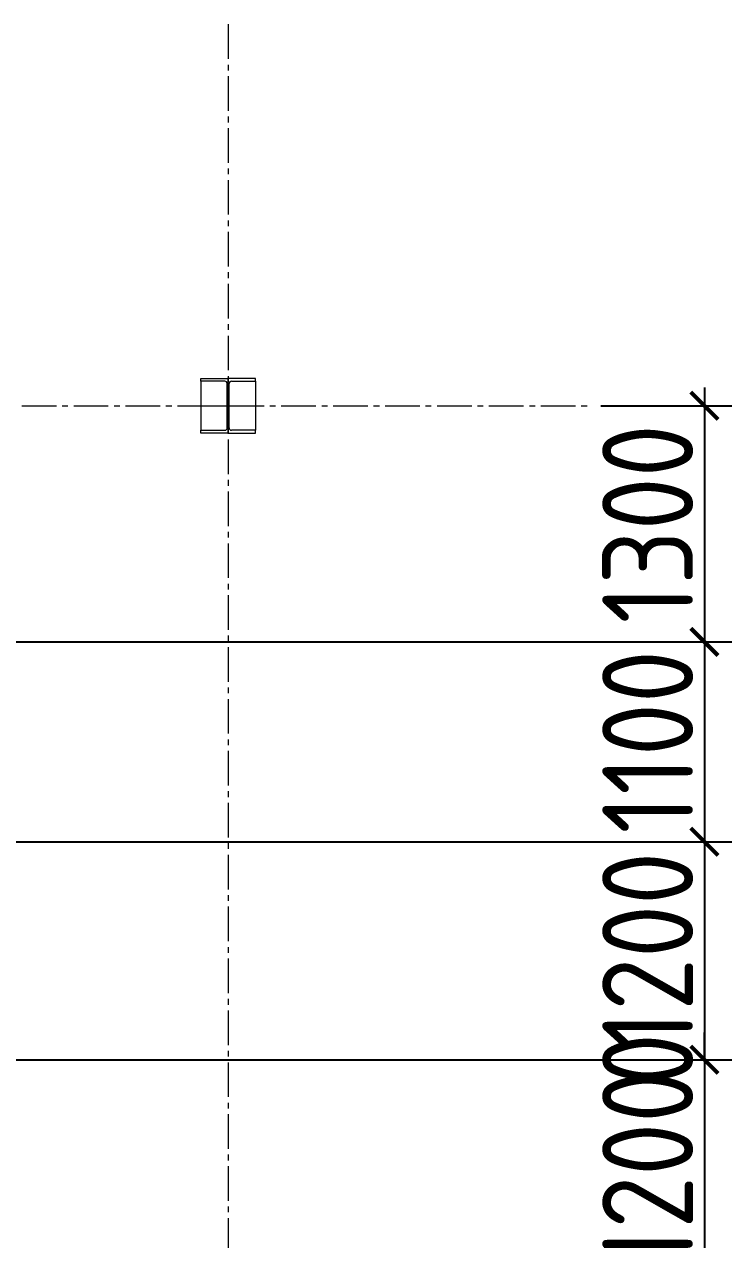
# Model space of a CAD drawing. Header units: millimetres. Extents: x 163705 to 1616509, y 81827 to 302547.
# Drawn here: x 1296813 to 1300706, y 145669 to 152360 of the extents above; entities that cross this region are included whole.
import ezdxf

# ---------------------------------------------------------------- set-up
doc = ezdxf.new("R2010")
doc.units = ezdxf.units.MM
doc.header["$LTSCALE"] = 10
doc.linetypes.add('CENTER2', pattern=[28.575, 19.05, -3.175, 3.175, -3.175])
for name, color, linetype, lineweight in [('1-中心线', 1, 'CENTER2', 0), ('1-标注', 3, 'Continuous', 0), ('1-钢构', 6, 'Continuous', 0)]:
    doc.layers.add(name, color=color, linetype=linetype, lineweight=lineweight)
doc.styles.add('HZ', font='gbenor.shx', dxfattribs={"bigfont": 'gbcbig.shx'})
doc.styles.get("Standard").update_dxf_attribs({"font": 'arial.ttf'})
doc.dimstyles.new('100$0', dxfattribs={"dimscale": 100, "dimtxt": 5, "dimasz": 1.5, "dimexe": 1.5, "dimexo": 0.5, "dimtad": 1, "dimdec": 0, "dimdsep": 46, "dimtxsty": 'HZ', "dimblk": 'ARCHTICK', "dimcen": 2.5, "dimdle": 1, "dimclrd": 256, "dimclre": 256, "dimadec": 0, "dimazin": 0, "dimtfac": 1, "dimtdec": 0, "dimtmove": 0, "dimatfit": 3, "dimfxl": 0, "dimarcsym": 0})

# ---------------------------------------------------------------- blocks, each defined once
blk = doc.blocks.new('G$C2B9B74B2')
for p, q in [((3, 288), (3, 303)), ((3, 303), (153, 303)), ((135, 288), (3, 288)), ((3, 288), (3, 18)), ((148, 31), (148, 275)), ((153, 0), (153, 306)), ((303, 303), (153, 303)), ((158, 31), (158, 275)), ((171, 288), (303, 288)), ((303, 288), (303, 303)), ((303, 288), (303, 18)), ((0, 153), (306, 153)), ((3, 3), (3, 18)), ((3, 18), (135, 18)), ((153, 3), (3, 3)), ((153, 3), (303, 3)), ((303, 18), (171, 18)), ((303, 3), (303, 18))]:
    blk.add_line(p, q)
for centre, start, end in [((135, 275), 0, 90), ((171, 275), 90, 180), ((135, 31), 270, 0), ((171, 31), 180, 270)]:
    blk.add_arc(centre, 13, start, end)
blk.add_text('HC_SUPERPART', height=0.001).set_placement((153, 3))
blk = doc.blocks.new('_ArchTick')
at = {"const_width": 0.15}
blk.add_lwpolyline([(-0.5, -0.5), (0.5, 0.5)], dxfattribs=at)
blk = doc.blocks.new('*D681')
at = {"layer": '1-标注', "lineweight": -2, "transparency": 16777216}
for p, q in [((1300556.2, 150359.6), (1300556.2, 148859.6)), ((1299985.2, 150259.6), (1300706.2, 150259.6)), ((1294959.9, 148959.6), (1300706.2, 148959.6))]:
    blk.add_line(p, q, dxfattribs=at)
at = {"layer": 'Defpoints', "transparency": 16777216}
for p in [(1299935.2, 150259.6), (1294909.9, 148959.6), (1300556.2, 148959.6)]:
    blk.add_point(p, dxfattribs=at)
at = {"layer": '1-标注', "lineweight": -2, "transparency": 16777216, "xscale": 150, "yscale": 150, "zscale": 150}
for p, rotation in [((1300556.2, 150259.6), 90), ((1300556.2, 148959.6), 270)]:
    blk.add_blockref('_ArchTick', p, dxfattribs=dict(at, rotation=rotation))
at = {"layer": '1-标注', "transparency": 16777216, "insert": (1300243.7, 149609.6), "char_height": 500, "attachment_point": 5, "rotation": 90, "style": 'HZ'}
blk.add_mtext('1300', dxfattribs=at)
blk = doc.blocks.new('*D682')
at = {"layer": '1-标注', "lineweight": -2, "transparency": 16777216}
for p, q in [((1300556.2, 149059.6), (1300556.2, 147759.6)), ((1294959.9, 148959.6), (1300706.2, 148959.6)), ((1294884.9, 147859.6), (1300706.2, 147859.6))]:
    blk.add_line(p, q, dxfattribs=at)
at = {"layer": 'Defpoints', "transparency": 16777216}
for p in [(1294909.9, 148959.6), (1294834.9, 147859.6), (1300556.2, 147859.6)]:
    blk.add_point(p, dxfattribs=at)
at = {"layer": '1-标注', "lineweight": -2, "transparency": 16777216, "xscale": 150, "yscale": 150, "zscale": 150}
for p, rotation in [((1300556.2, 148959.6), 90), ((1300556.2, 147859.6), 270)]:
    blk.add_blockref('_ArchTick', p, dxfattribs=dict(at, rotation=rotation))
at = {"layer": '1-标注', "transparency": 16777216, "insert": (1300243.7, 148409.6), "char_height": 500, "attachment_point": 5, "rotation": 90, "style": 'HZ'}
blk.add_mtext('1100', dxfattribs=at)
blk = doc.blocks.new('*D670')
at = {"layer": '1-标注', "lineweight": -2, "transparency": 16777216}
for p, q in [((1300556.2, 147959.6), (1300556.2, 146559.6)), ((1294884.9, 147859.6), (1300706.2, 147859.6)), ((1294984.9, 146659.6), (1300706.2, 146659.6))]:
    blk.add_line(p, q, dxfattribs=at)
at = {"layer": 'Defpoints', "transparency": 16777216}
for p in [(1294834.9, 147859.6), (1294934.9, 146659.6), (1300556.2, 146659.6)]:
    blk.add_point(p, dxfattribs=at)
at = {"layer": '1-标注', "lineweight": -2, "transparency": 16777216, "xscale": 150, "yscale": 150, "zscale": 150}
for p, rotation in [((1300556.2, 147859.6), 90), ((1300556.2, 146659.6), 270)]:
    blk.add_blockref('_ArchTick', p, dxfattribs=dict(at, rotation=rotation))
at = {"layer": '1-标注', "transparency": 16777216, "insert": (1300243.7, 147259.6), "char_height": 500, "attachment_point": 5, "rotation": 90, "style": 'HZ'}
blk.add_mtext('1200', dxfattribs=at)
blk = doc.blocks.new('*D687')
at = {"layer": '1-标注', "lineweight": -2, "transparency": 16777216}
for p, q in [((1300556.2, 146659.6), (1300556.2, 146809.6)), ((1294959.9, 146659.6), (1300706.2, 146659.6)), ((1294984.9, 146659.6), (1300706.2, 146659.6)), ((1300556.2, 146659.6), (1300556.2, 146509.6)), ((1300556.2, 146659.6), (1300556.2, 146659.6))]:
    blk.add_line(p, q, dxfattribs=at)
at = {"layer": 'Defpoints', "transparency": 16777216}
for p in [(1294909.9, 146659.6), (1294934.9, 146659.6), (1300556.2, 146659.6)]:
    blk.add_point(p, dxfattribs=at)
at = {"layer": '1-标注', "lineweight": -2, "transparency": 16777216, "xscale": 150, "yscale": 150, "zscale": 150}
for rotation in [270, 90]:
    blk.add_blockref('_ArchTick', (1300556.2, 146659.6), dxfattribs=dict(at, rotation=rotation))
at = {"layer": '1-标注', "transparency": 16777216, "insert": (1300243.7, 146659.6), "char_height": 500, "attachment_point": 5, "rotation": 90, "style": 'HZ'}
blk.add_mtext('0', dxfattribs=at)
blk = doc.blocks.new('*D688')
at = {"layer": '1-标注', "lineweight": -2, "transparency": 16777216}
for p, q in [((1300556.2, 146759.6), (1300556.2, 145359.6)), ((1294959.9, 146659.6), (1300706.2, 146659.6)), ((1294884.9, 145459.6), (1300706.2, 145459.6))]:
    blk.add_line(p, q, dxfattribs=at)
at = {"layer": 'Defpoints', "transparency": 16777216}
for p in [(1294909.9, 146659.6), (1294834.9, 145459.6), (1300556.2, 145459.6)]:
    blk.add_point(p, dxfattribs=at)
at = {"layer": '1-标注', "lineweight": -2, "transparency": 16777216, "xscale": 150, "yscale": 150, "zscale": 150}
for p, rotation in [((1300556.2, 146659.6), 90), ((1300556.2, 145459.6), 270)]:
    blk.add_blockref('_ArchTick', p, dxfattribs=dict(at, rotation=rotation))
at = {"layer": '1-标注', "transparency": 16777216, "insert": (1300243.7, 146059.6), "char_height": 500, "attachment_point": 5, "rotation": 90, "style": 'HZ'}
blk.add_mtext('1200', dxfattribs=at)

msp = doc.modelspace()

# ---------------------------------------------------------------- linework, layer by layer
at = {"layer": '1-中心线'}
for p, q in [((1297934.896, 152359.738), (1297934.896, 141159.499)), ((1247935.246, 150259.632), (1299935.171, 150259.632))]:
    msp.add_line(p, q, dxfattribs=at)

# ---------------------------------------------------------------- block references
at = {"layer": '1-钢构'}
msp.add_blockref('G$C2B9B74B2', (1297781.896, 150106.632), dxfattribs=at)

# ---------------------------------------------------------------- dimensions: what is measured, and where the dimension line sits
at = {"layer": '1-标注'}
for base, p1, p2, picture, middle in [((1300556.205, 148959.62), (1299935.171, 150259.632), (1294909.896, 148959.62), '*D681', (1300243.705, 149609.626)), ((1300556.205, 147859.632), (1294909.896, 148959.62), (1294834.896, 147859.632), '*D682', (1300243.705, 148409.626)), ((1300556.205, 146659.632), (1294834.896, 147859.632), (1294934.896, 146659.632), '*D670', (1300243.705, 147259.632)), ((1300556.205, 145459.632), (1294909.896, 146659.62), (1294834.896, 145459.632), '*D688', (1300243.705, 146059.626)), ((1300556.205, 146659.62), (1294934.896, 146659.632), (1294909.896, 146659.62), '*D687', (1300243.705, 146659.626))]:
    dim = msp.add_linear_dim(base=base, p1=p1, p2=p2, angle=90, dimstyle='100$0', override={"dimtol": 0, "dimlim": 0, "dimtdec": 8, "dimtix": 1}, dxfattribs=at)
    dim.commit()
    dim.dimension.update_dxf_attribs({"geometry": picture, "text_midpoint": middle})

doc.saveas('drawing.dxf')
